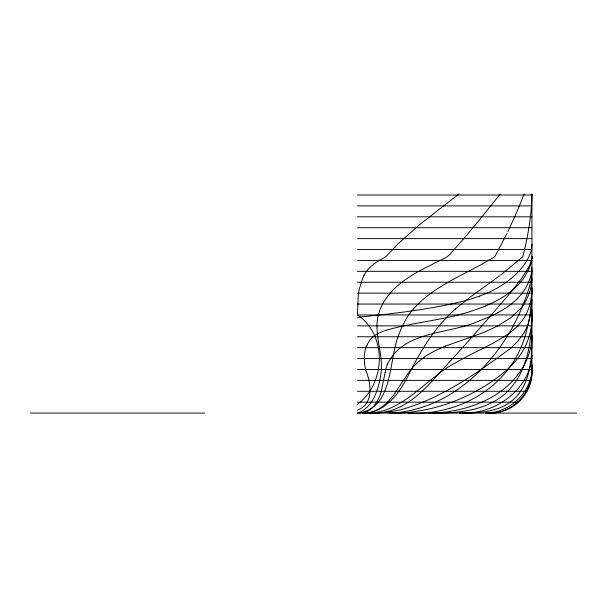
<?xml version="1.0" encoding="UTF-8"?>
<svg xmlns="http://www.w3.org/2000/svg" width="607" height="607" viewBox="0 0 607 607"><rect width="100%" height="100%" fill="white"/><g stroke="black" fill="none" stroke-linecap="round" stroke-linejoin="round"><path stroke-width="0.91" d="M531.944 270.783L531.808 274.098A66.702 66.702 0 0 1 530.48 282.832C513.203 347.014 459.34 410.787 389.026 413.086M531.944 335.899C531.929 358.35 530.897 384.55 512.513 400.347C497.892 412.745 477.694 412.972 459.507 413.086M531.944 335.041C532.18 358.752 517.278 380.498 498.006 393.237A99.085 99.085 0 0 1 494.5 395.506C474.788 407.555 451.471 412.942 428.512 413.086M531.944 309.608C532.195 339.495 528.219 373.639 504.326 394.482C484.128 411.334 456.654 413.208 431.456 413.086M531.944 299.372L531.224 311.179L528.917 321.725A51.367 51.367 0 0 1 527.695 325.162L526.937 327.006A52.589 52.589 0 0 1 524.539 331.885M357.477 404.361C385.771 383.298 387.357 335.034 357.477 314.95L358.13 297.24A67.286 67.286 0 0 1 358.327 295.078L358.502 293.689A52.589 52.589 0 0 1 359.761 287.536L361.446 281.86A62.051 62.051 0 0 1 362.963 277.687L364.056 275.32M531.944 277.862L531.876 280.259A48.985 48.985 0 0 1 526.277 299.888M531.944 364.663C534.957 390.923 512.361 415.681 485.683 413.086M531.944 355.004C530.533 387.896 497.937 412.419 466.457 412.98A82.484 82.484 0 0 1 462.253 413.086M531.937 290.199L530.639 309.646A120.702 120.702 0 0 1 527.749 325.527C516.678 382.463 463.665 415.985 407.934 413.086M531.944 368.813C531.535 392.638 509.341 412.859 485.896 413.086M531.922 317.029L531.944 314.957L357.477 314.95M531.944 267.695C531.55 279.493 525.359 290.632 517.156 298.849M531.944 244.173C531.869 253.301 526.922 261.511 521.337 268.393A75.45 75.45 0 0 1 511.147 278.461M531.155 298.5L531.011 299.319A58.355 58.355 0 0 1 528.75 308.106L527.475 311.406A42.93 42.93 0 0 1 524.972 316.391L523.006 319.434A52.612 52.612 0 0 1 519.122 324.358L517.733 325.853A66.178 66.178 0 0 1 509.675 332.833M385.179 372.47L380.93 392.752A45.024 45.024 0 0 1 380.073 395.134C376.985 403.124 371.446 411.5 362.379 413.086M531.224 260.403L530.199 263.552A32.095 32.095 0 0 1 529.623 265.084L529.433 265.525A33.893 33.893 0 0 1 527.953 268.453M524.19 193.914L516.58 212.7L507.884 231.677M387.516 364.018C404.163 329.647 449.779 334.7 479.75 320.693M366.37 346.635L366.962 345.239M506.966 233.551L494.895 256.609C461.024 278.074 414.247 290.996 399.634 332.78C387.85 358.6 394.967 405.878 359.458 413.086M526.368 299.941L526.041 300.564A46.716 46.716 0 0 1 520.692 308.508L510.783 317.772L498.104 325.724M527.953 268.453L521.178 278.917L511.542 291.474M399.178 386.72L408.23 373.13A74.669 74.669 0 0 1 416.834 363.191M398.731 387.418C390.931 400.225 379.284 413.708 362.865 413.086M500.267 193.914C489.03 208.042 477.785 222.17 466.07 235.911C461.426 241.358 456.699 246.745 451.896 252.064C447.207 258.711 438.793 260.456 432.101 264.493C409.429 275.419 383.882 290.328 377.85 316.824C374.087 336.407 384.208 355.626 380.68 375.308C378.411 389.641 372.713 408.063 357.576 413.086M510.791 292.392L474.113 334.753L437.647 375.02C424.991 389.345 410.931 403.723 392.403 410.044A54.774 54.774 0 0 1 374.595 413.048M512.71 364.018C522.802 353.729 529.706 340.239 531.322 325.853A82.924 82.924 0 0 0 531.907 317.711M455.523 308.955L469.977 297.278L499.599 275.866M511.071 347.917L517.513 341.574L522.999 334.419A50.169 50.169 0 0 0 524.516 331.908M510.699 348.243C476.859 373.282 441.107 398.708 400.059 409.915A124.731 124.731 0 0 1 385.528 412.297L371.173 413.086M511.162 278.484L507.953 281.003A102.78 102.78 0 0 1 488.787 292.369L479.386 296.17M510.912 291.406L517.543 285.578A50.874 50.874 0 0 0 521.117 281.557L523.317 278.613A67.369 67.369 0 0 0 528.469 269.88L529.994 266.443A28.028 28.028 0 0 0 531.982 256.275M458.998 193.914L419.232 224.924L398.587 243.308L385.953 256.609L379.899 260.168M373.32 264.531L374.018 264.015M500.509 275.183L521.99 257.436A39.933 39.933 0 0 0 522.862 256.609C527.999 236.115 531.694 215.083 531.944 193.914L531.944 371.651M509.69 332.856C493.195 344.776 473.953 352.007 456.494 362.311C424.763 378.328 401.993 415.727 362.599 413.086M424.187 357.326L421.789 359.056A55.169 55.169 0 0 0 416.865 363.221M377.334 333.88L378.722 333.144A36.147 36.147 0 0 1 379.936 332.575L382.653 331.452A70.26 70.26 0 0 1 385.233 330.542C414.642 321.793 445.826 320.238 474.864 309.965A180.158 180.158 0 0 0 485.418 305.989L485.448 305.974M357.477 410.127C374.155 403.632 371.173 383.518 365.793 370.24A57.293 57.293 0 0 1 364.564 363.661L364.503 362.94M498.188 312.529L496.268 313.546A136.992 136.992 0 0 1 488.187 317.317L488.195 317.324M497.877 325.845L497.877 325.845A112.697 112.697 0 0 1 495.608 327.006L485.608 331.551A191.266 191.266 0 0 1 480.152 333.721L474.507 335.792M487.641 317.56L479.932 320.625M485.623 305.898L490.327 303.857A103.182 103.182 0 0 0 510.935 291.428M445.409 346.119L474.484 335.8M357.477 317.332C392.281 313.72 427.207 309.836 461.297 301.717A186.599 186.599 0 0 0 479.386 296.163M364.754 413.086C386.363 412.085 400.051 391.91 408.837 374.344C419.854 352.538 432.404 331.073 450.136 313.978A144.58 144.58 0 0 1 455.531 308.955M357.477 195.006L531.944 195.006M357.477 205.91L531.944 205.91M357.477 216.813L531.944 216.813M357.477 227.716L531.944 227.716M357.477 238.619L531.944 238.619M357.477 249.523L531.929 249.523M357.477 260.426L531.944 260.426M357.477 271.329L531.937 271.329M357.477 282.24L531.929 282.24M357.477 293.143L531.922 293.143M357.477 304.046L531.929 304.046M357.477 325.853L531.929 325.853M357.477 336.756L531.944 336.756M357.477 347.659L531.944 347.659M357.477 358.562L531.944 358.562M357.477 369.473L531.778 369.473M357.477 380.377L530.844 380.377M357.477 391.28L526.906 391.28M357.477 402.183L518.484 402.183M30.35 413.086L204.817 413.086M357.477 413.086L576.65 413.086M532.096 371.651A41.648 41.648 0 0 1 490.183 413.048M373.995 263.984A76.406 76.406 0 0 1 379.906 260.183M363.927 275.244A32.824 32.824 0 0 1 373.373 264.606M532.043 256.624A17.042 17.042 0 0 1 531.178 260.388M372.698 337.128A26.784 26.784 0 0 1 377.342 333.896M367.023 345.269A25.054 25.054 0 0 1 372.554 337.105M364.64 362.925A35.434 35.434 0 0 1 366.158 346.559M517.24 298.94A84.183 84.183 0 0 1 498.127 312.408M385.233 372.486A53.12 53.12 0 0 1 387.448 363.995M424.073 357.151A113.016 113.016 0 0 1 445.447 346.218M531.914 287.657A69.297 69.297 0 0 1 531.216 298.454M394.74 413.086A120.922 120.922 0 0 0 398.42 413.026C434.301 411.675 469.408 398.344 498.135 377A116.256 116.256 0 0 0 512.763 364.071"/></g></svg>
